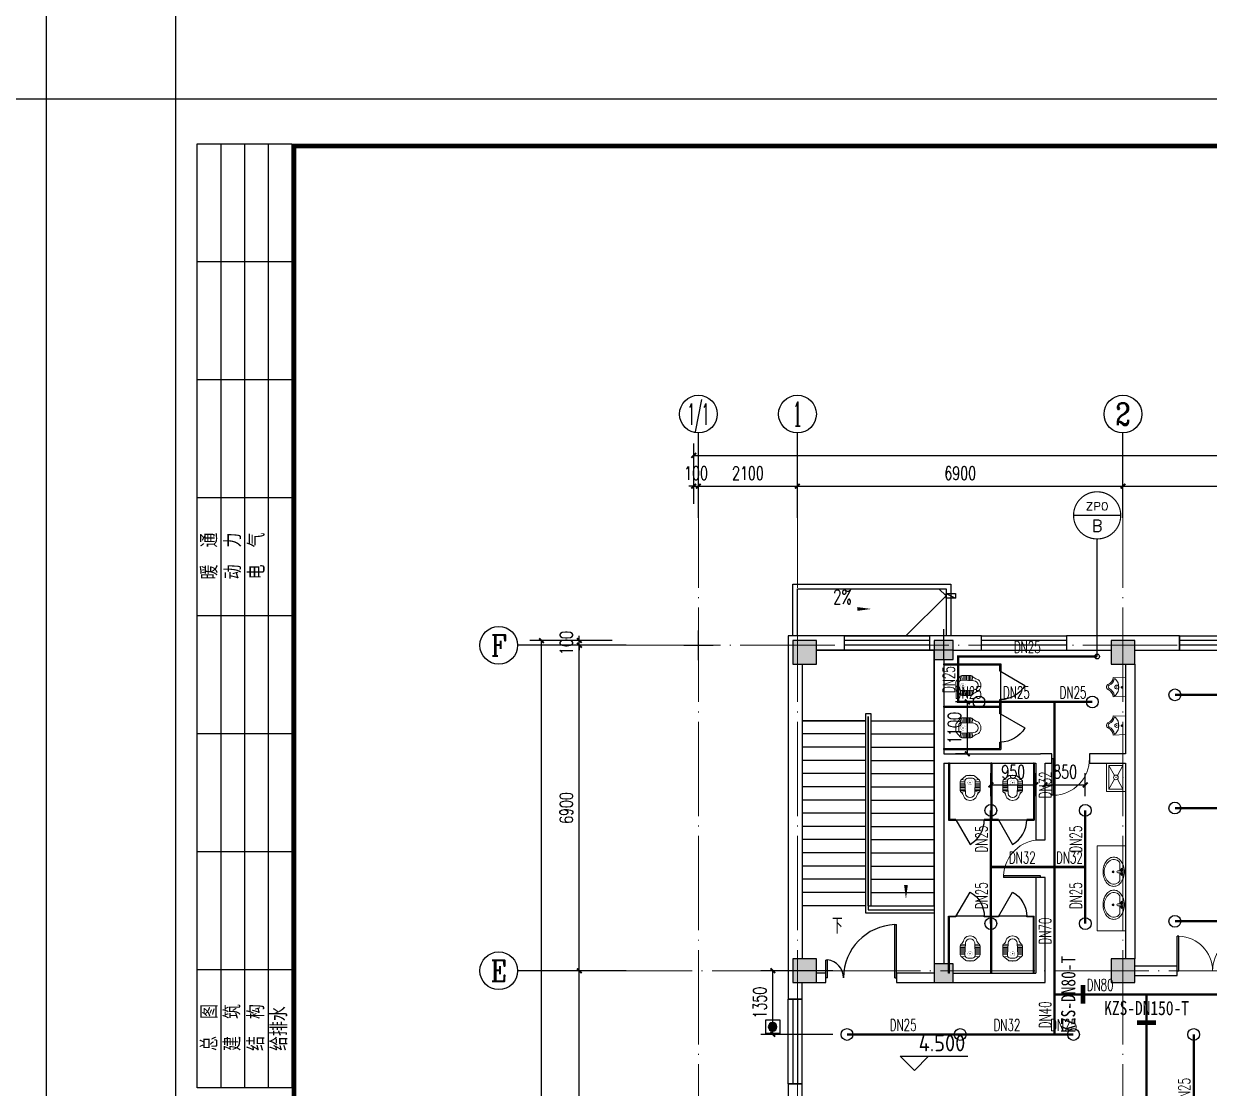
# Model space of a CAD drawing. Extents: x 1475400 to 1714963, y -629303 to -315532.
# Drawn here: x 1585059 to 1610190, y -437600 to -415028 of the extents above; entities that cross this region are included whole.
import ezdxf
from ezdxf.enums import TextEntityAlignment as Align

# ---------------------------------------------------------------- set-up
doc = ezdxf.new("R2010")
doc.units = 0
doc.header["$LTSCALE"] = 1000
doc.linetypes.add('DOTE', pattern=[2.42, 2, -0.2, 0.02, -0.2])
for name, color, linetype in [('A-ANNO-AXIS', 102, 'Continuous'), ('A-ANNO-DIMS', 3, 'Continuous'), ('A-ANNO-IDEN', 3, 'Continuous'), ('A-ANNO-IDEN-LEVL', 3, 'Continuous'), ('A-ANNO-TXT', 7, 'Continuous'), ('A-FLOR-STRS', 140, 'Continuous'), ('AXIS', 3, 'Continuous'), ('AXIS_TEXT', 7, 'Continuous'), ('BTTK', 7, 'Continuous'), ('COLUMN', 255, 'Continuous'), ('DOOR_FIRE', 4, 'Continuous'), ('LATRINE', 8, 'Continuous'), ('P-ANNO-DIMS', 4, 'Continuous'), ('P-SPRN-IDEN', 4, 'Continuous'), ('P-SPRN-NAZL', 3, 'Continuous'), ('P-SPRN-PIPE', 6, 'Continuous'), ('P-SPRN-VPIP', 161, 'Continuous'), ('PUB_DIM', 3, 'Continuous'), ('PUB_HATCH', 8, 'Continuous'), ('PUB_TEXT', 7, 'Continuous'), ('PUB_TITLE', 4, 'Continuous'), ('WALL', 2, 'Continuous'), ('WINDOW', 4, 'Continuous'), ('建筑底图', 7, 'Continuous'), ('抗震支吊架', 2, 'Continuous'), ('水', 5, 'Continuous'), ('防火分区', 255, 'Continuous')]:
    doc.layers.add(name, color=color, linetype=linetype)
for name, color, linetype, lineweight in [('DOTE', 8, 'DOTE', 9), ('LVTRY', 8, 'Continuous', 9), ('悬挑板', 9, 'Continuous', 18)]:
    doc.layers.add(name, color=color, linetype=linetype, lineweight=lineweight)
doc.layers.add('定位矩形', color=6, linetype='Continuous', plot=False)
doc.styles.add('_TCH_AXIS', font='COMPLEX', dxfattribs={"bigfont": 'GBCBIG'})
doc.styles.add('_TCH_DIM', font='SIMPLEX', dxfattribs={"bigfont": 'GBCBIG'})
doc.styles.add('_TWT_CIRCLE', font='COMPLEX', dxfattribs={"width": 1.1, "height": 3, "bigfont": 'HZTXT'})
doc.styles.add('_TWT_PIPEDN', font='SIMPLEX', dxfattribs={"width": 0.8, "height": 2.5, "bigfont": 'HZTXT'})
doc.styles.add('A_DIM', font='SIMPLEX', dxfattribs={"width": 0.7, "bigfont": 'HZ'})
doc.styles.add('A_DIM_T3', font='SIMPLEX', dxfattribs={"width": 0.7, "bigfont": 'HZ'})
doc.styles.add('COMPLEX', font='COMPLEX')
doc.styles.add('HZ(TK)', font='geniso.shx', dxfattribs={"width": 0.9, "bigfont": 'hztxt.shx'})
doc.styles.add('kzcad', font='', dxfattribs={"width": 0.8})
doc.styles.get("Standard").update_dxf_attribs({"font": 'geniso.shx', "bigfont": 'hztxt.shx'})
doc.styles.get('kzcad').set_extended_font_data('SimSun')
doc.dimstyles.new('_TCH_ARCH&&100', dxfattribs={"dimtxt": 280, "dimasz": 100, "dimexe": 250, "dimexo": 300, "dimgap": 135, "dimtad": 1, "dimdec": 0, "dimzin": 0, "dimdsep": 46, "dimtxsty": 'A_DIM_T3', "dimblk": 'ARCHTICK', "dimcen": 0.09, "dimclrt": 7, "dimazin": 2, "dimtfac": 1, "dimtdec": 0, "dimtix": 1, "dimtmove": 2, "dimatfit": 3, "dimfxl": 150, "dimtolj": 1, "dimtzin": 0, "dimarcsym": 0})
doc.dimstyles.new('_TWT_ARCH&&100', dxfattribs={"dimtxt": 280, "dimasz": 100, "dimexe": 250, "dimexo": 300, "dimgap": 135, "dimtad": 1, "dimdec": 0, "dimzin": 0, "dimdsep": 46, "dimtxsty": 'A_DIM_T3', "dimblk": 'ARCHTICK', "dimcen": 0.09, "dimclrt": 7, "dimazin": 2, "dimtfac": 1, "dimtdec": 0, "dimtix": 1, "dimtmove": 2, "dimatfit": 3, "dimfxl": 1, "dimtolj": 1, "dimtzin": 0, "dimarcsym": 0})

# ---------------------------------------------------------------- blocks, each defined once
blk = doc.blocks.new('vhtemplate_2019年新竖式图框_A1')
at = {"layer": 'PUB_TITLE'}
for p, q in [((4.5, 384.5), (4.5, 584.5)), ((4.5, 584.5), (24.5, 584.5)), ((9.5, 584.5), (9.5, 384.5)), ((14.5, 584.5), (14.5, 384.5)), ((19.5, 584.5), (19.5, 384.5)), ((24.5, 584.5), (24.5, 384.5)), ((24.5, 559.5), (4.5, 559.5)), ((24.5, 534.5), (4.5, 534.5)), ((24.5, 509.5), (4.5, 509.5)), ((24.5, 484.5), (4.5, 484.5)), ((24.5, 459.5), (4.5, 459.5)), ((24.5, 434.5), (4.5, 434.5)), ((24.5, 409.5), (4.5, 409.5)), ((24.5, 384.5), (4.5, 384.5))]:
    blk.add_line(p, q, dxfattribs=at)
at = {"layer": 'PUB_TITLE', "color": 7}
blk.add_lwpolyline([(0, 594), (841, 594), (841, 0), (0, 0)], close=True, dxfattribs=at)
at = {"layer": 'PUB_TITLE', "const_width": 1}
blk.add_lwpolyline([(25, 10), (831, 10), (831, 584), (25, 584)], close=True, dxfattribs=at)
at = {"layer": 'BTTK', "color": 4, "style": 'HZ(TK)', "width": 0.9}
for tag, p in [('合作单位_001', (795.83, 509.44)), ('建设单位_001', (795.85, 207.44)), ('工程名称_001', (795.62, 174.44)), ('子项名称_001', (805.71, 157.94)), ('图纸名称_001', (795.45, 138.94))]:
    blk.add_attdef(tag, p, '', height=3.5, dxfattribs=at)
for tag, p in [('注册证书号', (808.5, 279)), ('注册印章号', (808.5, 271)), ('设计号', (806, 193)), ('图别', (789.75, 34)), ('图号', (822.25, 34)), ('版本号', (789.75, 26)), ('日期', (822.25, 26))]:
    blk.add_attdef(tag, text='', height=3.5, dxfattribs=at).set_placement(p, align=Align.MIDDLE)
at = {"layer": 'PUB_TITLE', "style": 'HZ(TK)', "width": 0.9}
for s, p in [('暖  通', (8.82, 492.22)), ('动  力', (13.82, 492.22)), ('电  气', (18.82, 492.22)), ('总  图', (8.82, 392.34)), ('建  筑', (13.7, 392.34)), ('结  构', (18.7, 392.34)), ('给排水', (23.57, 392.34))]:
    blk.add_text(s, height=3.5, rotation=90, dxfattribs=at).set_placement(p)
blk = doc.blocks.new('$DorLib2D$00000228')
at = {"color": 0}
blk.add_line((0.5, 0), (0, 0.866), dxfattribs=at)
blk.add_arc((0.5, 0), 1, 120, 180, dxfattribs=at)
blk = doc.blocks.new('$lvtry$00000204')
at = {"color": 0}
for p, q in [((-109, -134, 0), (-210, -128, 0)), ((-107, -166, 0), (-210, -166, 0)), ((-106, -197, 0), (-210, -197, 0)), ((-104, -227, 0), (-210, -227, 0)), ((-106, -103, 0), (-182, -88, 0)), ((-109, -124, 0), (-97, -382, 0)), ((48, -60, 0), (-48, -60, 0)), ((97, -382, 0), (109, -124, 0)), ((104, -227, 0), (210, -227, 0)), ((106, -103, 0), (182, -88, 0)), ((106, -197, 0), (210, -197, 0)), ((107, -166, 0), (210, -166, 0)), ((109, -134, 0), (210, -128, 0)), ((-103, -258, 0), (-210, -258, 0)), ((-101, -289, 0), (-210, -289, 0)), ((-100, -320, 0), (-210, -320, 0)), ((-191, -354, 0), (-99, -345, 0)), ((-4, -470, 0), (4, -470, 0)), ((191, -354, 0), (99, -345, 0)), ((100, -320, 0), (210, -320, 0)), ((101, -289, 0), (210, -289, 0)), ((103, -258, 0), (210, -258, 0))]:
    blk.add_line(p, q, dxfattribs=at)
at = {"color": 0, "elevation": 0}
blk.add_lwpolyline([(184, -360, -0.046574), (191, -354, 0.248797), (210, -318), (210, -128, 0.218491), (198, -101), (90, -9, 0.179479), (67, 0), (-67, 0, 0.179479), (-90, -9), (-198, -101, 0.218491), (-210, -128), (-210, -318, 0.248797), (-191, -354, -0.046574), (-184, -360, -0.139709), (-135, -448, 0.12003), (-120, -477, 0.218108), (-4, -530), (4, -530, 0.218108), (120, -477, 0.12003), (135, -448, -0.139709)], format="xyb", close=True, dxfattribs=at)
at = {"color": 0, "const_width": 3, "elevation": 0}
blk.add_lwpolyline([(49, -153, 1), (-49, -153, 1)], format="xyb", close=True, dxfattribs=at)
at = {"color": 0}
for centre, radius, start, end in [((-48, -121, 0), 61, 90, 182.693), ((48, -121, 0), 61, 357.307, 90), ((-4, -377, 0), 92.8, 182.693, 270), ((4, -377, 0), 92.8, 270, 357.307)]:
    blk.add_arc(centre, radius, start, end, dxfattribs=at)
for p in [(0, 0), (0, -153, 0)]:
    blk.add_point(p, dxfattribs=at)
blk = doc.blocks.new('a es')
at = {"layer": 'LATRINE'}
for p, q in [((133985, -20934), (133985, -21094)), ((135195, -20934), (133985, -20934)), ((133985, -21094), (134005, -21094)), ((134005, -21094), (134005, -20954)), ((135195, -20954), (134005, -20954)), ((135195, -20954), (135195, -20934)), ((134005, -21694), (133985, -21694)), ((133985, -21694), (133985, -21854)), ((135195, -21854), (133985, -21854)), ((134005, -21834), (134005, -21694)), ((135195, -21834), (134005, -21834)), ((135195, -21854), (135195, -21834))]:
    blk.add_line(p, q, dxfattribs=at)
at = {"layer": 'WINDOW'}
blk.add_line((133985, -21694), (133985, -21094), dxfattribs=at)
at = {"layer": 'LVTRY', "yscale": -1, "rotation": 89.99999999999999}
blk.add_blockref('$lvtry$00000204', (134938, -21394, 0), dxfattribs=at)
at = {"layer": 'WINDOW', "xscale": 600, "yscale": 600, "zscale": 600, "rotation": 90}
blk.add_blockref('$DorLib2D$00000228', (133995, -21394), dxfattribs=at)
blk = doc.blocks.new('A$C2CDD3BEF')
at = {"layer": '防火分区'}
h = blk.add_hatch(color=6, dxfattribs=at)
h.dxf.hatch_style = 1
edge = h.paths.add_edge_path()
edge.add_arc((460, 446), 282, 0, 360)
at = {"layer": '防火分区', "color": 6}
blk.add_lwpolyline([(0, 0), (900, 0), (900, 900), (0, 900)], close=True, dxfattribs=at)
blk.add_circle((460, 446), 282, dxfattribs=at)
blk = doc.blocks.new('_ArchTick')
at = {"color": 0, "linetype": 'ByBlock', "const_width": 0.4}
blk.add_lwpolyline([(-0.5, -0.5), (0.5, 0.5)], dxfattribs=at)
blk = doc.blocks.new('*D220')
at = {"layer": 'A-ANNO-AXIS', "color": 0, "lineweight": -2, "transparency": 16777216}
for p, q in [((861232, -345910), (859489, -345910)), ((859739, -380910), (859739, -345910)), ((861232, -380910), (859489, -380910))]:
    blk.add_line(p, q, dxfattribs=at)
at = {"layer": 'Defpoints', "color": 0, "transparency": 16777216}
for p in [(859739, -345910), (861532, -345910), (861532, -380910)]:
    blk.add_point(p, dxfattribs=at)
at = {"layer": 'A-ANNO-AXIS', "color": 0, "lineweight": -2, "transparency": 16777216, "xscale": 100, "yscale": 100, "zscale": 100}
for p, rotation in [((859739, -345910), 90), ((859739, -380910), 270)]:
    blk.add_blockref('_ArchTick', p, dxfattribs=dict(at, rotation=rotation))
at = {"layer": 'A-ANNO-AXIS', "color": 7, "transparency": 16777216, "insert": (859464, -363410), "char_height": 280, "attachment_point": 5, "rotation": 90, "style": 'A_DIM_T3'}
blk.add_mtext('\\A1;35000', dxfattribs=at)
blk = doc.blocks.new('*D225')
at = {"layer": 'A-ANNO-AXIS', "color": 0, "lineweight": -2, "transparency": 16777216}
for p, q in [((861232, -352910), (860289, -352910)), ((860539, -359810), (860539, -352910)), ((861232, -359810), (860289, -359810))]:
    blk.add_line(p, q, dxfattribs=at)
at = {"layer": 'Defpoints', "color": 0, "transparency": 16777216}
for p in [(860539, -352910), (861532, -352910), (861532, -359810)]:
    blk.add_point(p, dxfattribs=at)
at = {"layer": 'A-ANNO-AXIS', "color": 0, "lineweight": -2, "transparency": 16777216, "xscale": 100, "yscale": 100, "zscale": 100}
for p, rotation in [((860539, -352910), 90), ((860539, -359810), 270)]:
    blk.add_blockref('_ArchTick', p, dxfattribs=dict(at, rotation=rotation))
at = {"layer": 'A-ANNO-AXIS', "color": 7, "transparency": 16777216, "insert": (860264, -356360), "char_height": 280, "attachment_point": 5, "rotation": 90, "style": 'A_DIM_T3'}
blk.add_mtext('\\A1;6900', dxfattribs=at)
blk = doc.blocks.new('*D226')
at = {"layer": 'A-ANNO-AXIS', "color": 0, "lineweight": -2, "transparency": 16777216}
for p, q in [((861232, -346010), (860289, -346010)), ((860539, -352910), (860539, -346010)), ((861232, -352910), (860289, -352910))]:
    blk.add_line(p, q, dxfattribs=at)
at = {"layer": 'Defpoints', "color": 0, "transparency": 16777216}
for p in [(860539, -346010), (861532, -346010), (861532, -352910)]:
    blk.add_point(p, dxfattribs=at)
at = {"layer": 'A-ANNO-AXIS', "color": 0, "lineweight": -2, "transparency": 16777216, "xscale": 100, "yscale": 100, "zscale": 100}
for p, rotation in [((860539, -346010), 90), ((860539, -352910), 270)]:
    blk.add_blockref('_ArchTick', p, dxfattribs=dict(at, rotation=rotation))
at = {"layer": 'A-ANNO-AXIS', "color": 7, "transparency": 16777216, "insert": (860264, -349460), "char_height": 280, "attachment_point": 5, "rotation": 90, "style": 'A_DIM_T3'}
blk.add_mtext('\\A1;6900', dxfattribs=at)
blk = doc.blocks.new('*D227')
at = {"layer": 'A-ANNO-AXIS', "color": 0, "lineweight": -2, "transparency": 16777216}
for p, q in [((861232, -345910), (860289, -345910)), ((861232, -346010), (860289, -346010)), ((860539, -345910), (860539, -345810)), ((860539, -346010), (860539, -345910)), ((860539, -346010), (860539, -346110))]:
    blk.add_line(p, q, dxfattribs=at)
at = {"layer": 'Defpoints', "color": 0, "transparency": 16777216}
for p in [(860539, -345910), (861532, -345910), (861532, -346010)]:
    blk.add_point(p, dxfattribs=at)
at = {"layer": 'A-ANNO-AXIS', "color": 0, "lineweight": -2, "transparency": 16777216, "xscale": 100, "yscale": 100, "zscale": 100}
for p, rotation in [((860539, -345910), 270), ((860539, -346010), 90)]:
    blk.add_blockref('_ArchTick', p, dxfattribs=dict(at, rotation=rotation))
at = {"layer": 'A-ANNO-AXIS', "color": 7, "transparency": 16777216, "insert": (860264, -345960), "char_height": 280, "attachment_point": 5, "rotation": 90, "style": 'A_DIM_T3'}
blk.add_mtext('\\A1;100', dxfattribs=at)
blk = doc.blocks.new('*D244')
at = {"layer": 'A-ANNO-DIMS', "color": 0, "lineweight": -2, "transparency": 16777216}
for p, q in [((862963, -343010), (862963, -342386)), ((863063, -343010), (863063, -342386)), ((862963, -342636), (862863, -342636)), ((862963, -342636), (863063, -342636)), ((863063, -342636), (863163, -342636))]:
    blk.add_line(p, q, dxfattribs=at)
at = {"layer": 'Defpoints', "color": 0, "transparency": 16777216}
for p in [(863063, -342636), (862963, -343310), (863063, -343310)]:
    blk.add_point(p, dxfattribs=at)
at = {"layer": 'A-ANNO-DIMS', "color": 0, "lineweight": -2, "transparency": 16777216, "xscale": 100, "yscale": 100, "zscale": 100}
blk.add_blockref('_ArchTick', (862963, -342636), dxfattribs=at)
at = {"layer": 'A-ANNO-DIMS', "color": 0, "lineweight": -2, "transparency": 16777216, "xscale": 100, "yscale": 100, "zscale": 100, "rotation": 180}
blk.add_blockref('_ArchTick', (863063, -342636), dxfattribs=at)
at = {"layer": 'A-ANNO-DIMS', "color": 7, "transparency": 16777216, "insert": (863013, -342361), "char_height": 280, "attachment_point": 5, "style": 'A_DIM_T3'}
blk.add_mtext('\\A1;100', dxfattribs=at)
blk = doc.blocks.new('*D245')
at = {"layer": 'A-ANNO-DIMS', "color": 0, "lineweight": -2, "transparency": 16777216}
for p, q in [((863063, -343010), (863063, -342386)), ((865163, -343010), (865163, -342386)), ((863063, -342636), (865163, -342636))]:
    blk.add_line(p, q, dxfattribs=at)
at = {"layer": 'Defpoints', "color": 0, "transparency": 16777216}
for p in [(865163, -342636), (863063, -343310), (865163, -343310)]:
    blk.add_point(p, dxfattribs=at)
at = {"layer": 'A-ANNO-DIMS', "color": 0, "lineweight": -2, "transparency": 16777216, "xscale": 100, "yscale": 100, "zscale": 100, "rotation": 180}
blk.add_blockref('_ArchTick', (863063, -342636), dxfattribs=at)
at = {"layer": 'A-ANNO-DIMS', "color": 0, "lineweight": -2, "transparency": 16777216, "xscale": 100, "yscale": 100, "zscale": 100}
blk.add_blockref('_ArchTick', (865163, -342636), dxfattribs=at)
at = {"layer": 'A-ANNO-DIMS', "color": 7, "transparency": 16777216, "insert": (864113, -342361), "char_height": 280, "attachment_point": 5, "style": 'A_DIM_T3'}
blk.add_mtext('\\A1;2100', dxfattribs=at)
blk = doc.blocks.new('*D246')
at = {"layer": 'A-ANNO-DIMS', "color": 0, "lineweight": -2, "transparency": 16777216}
for p, q in [((865163, -343010), (865163, -342386)), ((872063, -343010), (872063, -342386)), ((865163, -342636), (872063, -342636))]:
    blk.add_line(p, q, dxfattribs=at)
at = {"layer": 'Defpoints', "color": 0, "transparency": 16777216}
for p in [(872063, -342636), (865163, -343310), (872063, -343310)]:
    blk.add_point(p, dxfattribs=at)
at = {"layer": 'A-ANNO-DIMS', "color": 0, "lineweight": -2, "transparency": 16777216, "xscale": 100, "yscale": 100, "zscale": 100, "rotation": 180}
blk.add_blockref('_ArchTick', (865163, -342636), dxfattribs=at)
at = {"layer": 'A-ANNO-DIMS', "color": 0, "lineweight": -2, "transparency": 16777216, "xscale": 100, "yscale": 100, "zscale": 100}
blk.add_blockref('_ArchTick', (872063, -342636), dxfattribs=at)
at = {"layer": 'A-ANNO-DIMS', "color": 7, "transparency": 16777216, "insert": (868613, -342361), "char_height": 280, "attachment_point": 5, "style": 'A_DIM_T3'}
blk.add_mtext('\\A1;6900', dxfattribs=at)
blk = doc.blocks.new('*D247')
at = {"layer": 'A-ANNO-DIMS', "color": 0, "lineweight": -2, "transparency": 16777216}
for p, q in [((872063, -343010), (872063, -342386)), ((878963, -343010), (878963, -342386)), ((872063, -342636), (878963, -342636))]:
    blk.add_line(p, q, dxfattribs=at)
at = {"layer": 'Defpoints', "color": 0, "transparency": 16777216}
for p in [(878963, -342636), (872063, -343310), (878963, -343310)]:
    blk.add_point(p, dxfattribs=at)
at = {"layer": 'A-ANNO-DIMS', "color": 0, "lineweight": -2, "transparency": 16777216, "xscale": 100, "yscale": 100, "zscale": 100, "rotation": 180}
blk.add_blockref('_ArchTick', (872063, -342636), dxfattribs=at)
at = {"layer": 'A-ANNO-DIMS', "color": 0, "lineweight": -2, "transparency": 16777216, "xscale": 100, "yscale": 100, "zscale": 100}
blk.add_blockref('_ArchTick', (878963, -342636), dxfattribs=at)
at = {"layer": 'A-ANNO-DIMS', "color": 7, "transparency": 16777216, "insert": (875513, -342361), "char_height": 280, "attachment_point": 5, "style": 'A_DIM_T3'}
blk.add_mtext('\\A1;6900', dxfattribs=at)
blk = doc.blocks.new('*D253')
at = {"layer": 'Defpoints', "color": 0, "transparency": 16777216}
for p in [(899763, -341983), (862963, -343310), (899763, -343310)]:
    blk.add_point(p, dxfattribs=at)
at = {"layer": 'PUB_DIM', "color": 0, "lineweight": -2, "transparency": 16777216}
for p, q in [((862963, -343010), (862963, -341733)), ((899763, -343010), (899763, -341733)), ((862963, -341983), (899763, -341983))]:
    blk.add_line(p, q, dxfattribs=at)
at = {"layer": 'PUB_DIM', "color": 0, "lineweight": -2, "transparency": 16777216, "xscale": 100, "yscale": 100, "zscale": 100, "rotation": 180}
blk.add_blockref('_ArchTick', (862963, -341983), dxfattribs=at)
at = {"layer": 'PUB_DIM', "color": 0, "lineweight": -2, "transparency": 16777216, "xscale": 100, "yscale": 100, "zscale": 100}
blk.add_blockref('_ArchTick', (899763, -341983), dxfattribs=at)
at = {"layer": 'PUB_DIM', "color": 7, "transparency": 16777216, "insert": (881363, -341708), "char_height": 280, "attachment_point": 5, "style": 'A_DIM_T3'}
blk.add_mtext('\\A1;36800', dxfattribs=at)
blk = doc.blocks.new('$DorLib2D$00000225')
at = {"color": 0}
for p, q in [((0.475, -0.001), (0.475, 0.752)), ((0.475, 0.752), (0.5, 0.752)), ((0.5, -0.001), (0.5, 0.752)), ((-0.5, 0), (-0.5, 0.252)), ((-0.475, 0.252), (-0.5, 0.252)), ((-0.475, 0), (-0.475, 0.252)), ((-0.475, 0), (-0.5, 0)), ((0.475, -0.001), (0.5, -0.001))]:
    blk.add_line(p, q, dxfattribs=at)
for centre, radius, start, end in [((0.505, -0.002), 0.755, 92.2493, 179.7238), ((-0.501, 0.003), 0.251, 359.7899, 84.0974)]:
    blk.add_arc(centre, radius, start, end, dxfattribs=at)
blk = doc.blocks.new('$DorLib2D$00000001')
for p, q in [((0.45, 0.975), (0.5, 0.975)), ((0.45, 0), (0.45, 0.975)), ((0.5, 0), (0.5, 0.975)), ((0.5, 0), (0.45, 0))]:
    blk.add_line(p, q)
at = {"lineweight": 13}
blk.add_arc((0.475, 0), 0.975, 91.4693, 180, dxfattribs=at)
blk = doc.blocks.new('$WINLIB2D$00000001')
at = {"color": 0}
for points in [[(-0.5, 0.5), (-0.5, -0.5)], [(-0.5, 0.5), (0.5, 0.5)], [(0.5, -0.5), (0.5, 0.5)], [(0.5, 0.167), (-0.5, 0.167)], [(0.5, -0.167), (-0.5, -0.167)], [(-0.5, -0.5), (0.5, -0.5)]]:
    blk.add_lwpolyline(points, dxfattribs=at)
blk = doc.blocks.new('$lvtry$00000191')
at = {"color": 0}
for p, q in [((-250, -100, 0), (-39, -219, 0)), ((39, -219, 0), (250, -100, 0)), ((-250, -400, 0), (-39, -281, 0)), ((39, -281, 0), (250, -400, 0))]:
    blk.add_line(p, q, dxfattribs=at)
at = {"color": 0, "elevation": 0}
for points in [[(300, -450), (300, -50), (-300, -50), (-300, -450)], [(250, -400), (250, -100), (-250, -100), (-250, -400)]]:
    blk.add_lwpolyline(points, close=True, dxfattribs=at)
at = {"color": 0}
blk.add_circle((0, -250, 0), 50, dxfattribs=at)
for p in [(0, -100, 0), (0, -250, 0)]:
    blk.add_point(p, dxfattribs=at)
blk = doc.blocks.new('$lvtry$00000196')
at = {"color": 0}
for points in [[(219, -385, 0.106486), (289, -308, 0.130324), (310, -225, 0.130324), (289, -143, 0.106486), (219, -66, 0.084172), (123, -18, 0.073176), (0, 0, 0.073176), (-123, -18, 0.084172), (-219, -66, 0.106486), (-289, -143, 0.130324), (-310, -225, 0.130324), (-289, -308, 0.106486), (-219, -385, 0.084172), (-123, -433, 0.073176), (0, -451, 0.073176), (123, -433, 0.084172)], [(-22, -44), (-17, -142, 1), (21, -142), (26, -44, 0.493794)]]:
    blk.add_lwpolyline(points, format="xyb", close=True, dxfattribs=at)
for points in [[(-218, -329, -0.467303), (-199, -103, -0.154885), (-179, -96), (-17, -96, -0.154885)], [(21, -96), (183, -96, -0.154885), (203, -103, -0.467303), (222, -329, -0.210278), (2, -430, -0.210278), (-218, -329, -0.467303)]]:
    blk.add_lwpolyline(points, format="xyb", dxfattribs=at)
for points in [[(-52, -25), (56, -25)], [(-52, -78), (-20, -78)], [(24, -78), (56, -78)]]:
    blk.add_lwpolyline(points, dxfattribs=at)
for centre, radius in [((-52, -52), 19.4), ((-52, -52), 12.6), ((2, -241), 19.7), ((2, -241), 14.7), ((56, -52), 19.4), ((56, -52), 12.6)]:
    blk.add_circle(centre, radius, dxfattribs=at)
for centre, start, end in [((-52, -52), 90, 270), ((56, -52), 270, 90)]:
    blk.add_arc(centre, 26.5, start, end, dxfattribs=at)
for p in [(2, -62), (2, -241)]:
    blk.add_point(p, dxfattribs=at)
blk = doc.blocks.new('$lvtry$00000226')
at = {"color": 0}
blk.add_line((-181, -234), (-181, -234), dxfattribs=at)
blk.add_lwpolyline([(53, -374, -0.307493), (205, -257), (195, 0), (-195, 0), (-205, -256, -0.265776), (-54, -366, 0.591279)], format="xyb", close=True, dxfattribs=at)
for centre, radius in [((-1, -182), 40.3), ((-6, -75), 15.8)]:
    blk.add_circle(centre, radius, dxfattribs=at)
for centre, radius, start, end in [((-161, -223), 22.7, 134.5857, 206.4573), ((-200, -412), 179, 22.2984, 83.8043), ((-5, -382), 245, 45.4143, 134.5857), ((199, -407), 174, 100.5676, 157.7034), ((153, -222), 20.3, 314.5857, 45.4143), ((1, -326), 39.6, 206.4354, 337.7034)]:
    blk.add_arc(centre, radius, start, end, dxfattribs=at)
for p in [(-6, -75), (-1, -182)]:
    blk.add_point(p, dxfattribs=at)
blk = doc.blocks.new('_AXISO')
blk.add_circle((0, 0), 0.5)
at = {"layer": 'AXIS_TEXT', "style": 'COMPLEX', "width": 1.041667}
blk.add_attdef('A', text='', height=0.56, dxfattribs=at).set_placement((-0.25, -0.28), (0.25, -0.28), align=Align.FIT)
blk = doc.blocks.new('$DorLib2D$00000002')
for p, q in [((-0.5, 0), (-0.5, 0.4875)), ((-0.475, 0.4875), (-0.5, 0.4875)), ((-0.475, 0), (-0.475, 0.4875)), ((0.475, 0), (0.475, 0.4875)), ((0.475, 0.4875), (0.5, 0.4875)), ((0.5, 0), (0.5, 0.4875)), ((-0.5, 0), (-0.475, 0)), ((0.5, 0), (0.475, 0))]:
    blk.add_line(p, q)
at = {"lineweight": 13}
for centre, start, end in [((-0.4875, 0), 0, 88.53072), ((0.4875, 0), 91.46928, 180)]:
    blk.add_arc(centre, 0.4875, start, end, dxfattribs=at)
blk = doc.blocks.new('$TwtSys$00000125')
blk.add_circle((0, 0, 0), 1)
blk = doc.blocks.new('*D434')
at = {"layer": 'Defpoints', "color": 0, "transparency": 16777216}
for p in [(1600937, -435108), (1602510, -435108), (1602510, -436458)]:
    blk.add_point(p, dxfattribs=at)
at = {"layer": 'P-ANNO-DIMS', "color": 0, "lineweight": -2, "transparency": 16777216}
for p, q in [((1602210, -435108), (1600687, -435108)), ((1600937, -436458), (1600937, -435108)), ((1602210, -436458), (1600687, -436458))]:
    blk.add_line(p, q, dxfattribs=at)
at = {"layer": 'P-ANNO-DIMS', "color": 0, "lineweight": -2, "transparency": 16777216, "xscale": 100, "yscale": 100, "zscale": 100}
for p, rotation in [((1600937, -435108), 90), ((1600937, -436458), 270)]:
    blk.add_blockref('_ArchTick', p, dxfattribs=dict(at, rotation=rotation))
at = {"layer": 'P-ANNO-DIMS', "color": 7, "transparency": 16777216, "insert": (1600662, -435783), "char_height": 280, "attachment_point": 5, "rotation": 90, "style": 'A_DIM_T3'}
blk.add_mtext('\\A1;1350', dxfattribs=at)
blk = doc.blocks.new('*D553')
at = {"layer": 'Defpoints', "color": 0, "transparency": 16777216}
for p in [(1606510, -431166), (1605560, -431708), (1606510, -431708)]:
    blk.add_point(p, dxfattribs=at)
at = {"layer": 'P-ANNO-DIMS', "color": 0, "lineweight": -2, "transparency": 16777216}
for p, q in [((1605560, -431408), (1605560, -430916)), ((1606510, -431408), (1606510, -430916)), ((1605560, -431166), (1606510, -431166))]:
    blk.add_line(p, q, dxfattribs=at)
at = {"layer": 'P-ANNO-DIMS', "color": 0, "lineweight": -2, "transparency": 16777216, "xscale": 100, "yscale": 100, "zscale": 100, "rotation": 180}
blk.add_blockref('_ArchTick', (1605560, -431166), dxfattribs=at)
at = {"layer": 'P-ANNO-DIMS', "color": 0, "lineweight": -2, "transparency": 16777216, "xscale": 100, "yscale": 100, "zscale": 100}
blk.add_blockref('_ArchTick', (1606510, -431166), dxfattribs=at)
at = {"layer": 'P-ANNO-DIMS', "color": 7, "transparency": 16777216, "insert": (1606035, -430891), "char_height": 280, "attachment_point": 5, "style": 'A_DIM_T3'}
blk.add_mtext('\\A1;950', dxfattribs=at)
blk = doc.blocks.new('*D556')
at = {"layer": 'Defpoints', "color": 0, "transparency": 16777216}
for p in [(1605063, -429408), (1605310, -429408), (1605310, -430508)]:
    blk.add_point(p, dxfattribs=at)
at = {"layer": 'P-ANNO-DIMS', "color": 0, "lineweight": -2, "transparency": 16777216}
for p, q in [((1605010, -429408), (1604813, -429408)), ((1605063, -430508), (1605063, -429408)), ((1605010, -430508), (1604813, -430508))]:
    blk.add_line(p, q, dxfattribs=at)
at = {"layer": 'P-ANNO-DIMS', "color": 0, "lineweight": -2, "transparency": 16777216, "xscale": 100, "yscale": 100, "zscale": 100}
for p, rotation in [((1605063, -429408), 90), ((1605063, -430508), 270)]:
    blk.add_blockref('_ArchTick', p, dxfattribs=dict(at, rotation=rotation))
at = {"layer": 'P-ANNO-DIMS', "color": 7, "transparency": 16777216, "insert": (1604788, -429958), "char_height": 280, "attachment_point": 5, "rotation": 90, "style": 'A_DIM_T3'}
blk.add_mtext('\\A1;1100', dxfattribs=at)
blk = doc.blocks.new('*D559')
at = {"layer": 'Defpoints', "color": 0, "transparency": 16777216}
for p in [(1607560, -431166), (1606710, -431708), (1607560, -431708)]:
    blk.add_point(p, dxfattribs=at)
at = {"layer": 'P-ANNO-DIMS', "color": 0, "lineweight": -2, "transparency": 16777216}
for p, q in [((1606710, -431408), (1606710, -430916)), ((1607560, -431408), (1607560, -430916)), ((1606710, -431166), (1607560, -431166))]:
    blk.add_line(p, q, dxfattribs=at)
at = {"layer": 'P-ANNO-DIMS', "color": 0, "lineweight": -2, "transparency": 16777216, "xscale": 100, "yscale": 100, "zscale": 100, "rotation": 180}
blk.add_blockref('_ArchTick', (1606710, -431166), dxfattribs=at)
at = {"layer": 'P-ANNO-DIMS', "color": 0, "lineweight": -2, "transparency": 16777216, "xscale": 100, "yscale": 100, "zscale": 100}
blk.add_blockref('_ArchTick', (1607560, -431166), dxfattribs=at)
at = {"layer": 'P-ANNO-DIMS', "color": 7, "transparency": 16777216, "insert": (1607135, -430891), "char_height": 280, "attachment_point": 5, "style": 'A_DIM_T3'}
blk.add_mtext('\\A1;850', dxfattribs=at)
blk = doc.blocks.new('sdfcsf')
at = {"layer": 'PUB_HATCH'}
for points in [[(865563.1, -346410.3), (865563.1, -345910.3), (865063.1, -345910.3), (865063.1, -346410.3)], [(868463.1, -346310.3), (868463.1, -345910.3), (868063.1, -345910.3), (868063.1, -346310.3)], [(872313.1, -346410.3), (872313.1, -345910.3), (871813.1, -345910.3), (871813.1, -346410.3)], [(865563.1, -353160.3), (865563.1, -352660.3), (865063.1, -352660.3), (865063.1, -353160.3)], [(868463.1, -353160.3), (868463.1, -352760.3), (868063.1, -352760.3), (868063.1, -353160.3)], [(872313.1, -353160.3), (872313.1, -352660.3), (871813.1, -352660.3), (871813.1, -353160.3)]]:
    blk.add_hatch(color=256, dxfattribs=at).paths.add_polyline_path(points)
for p, q in [((868313.1, -344960.3), (867463.1, -345810.3)), ((868163.1, -344810.3), (868313.1, -344960.3))]:
    blk.add_line(p, q)
for points in [[(865063.1, -344710.3), (868413.1, -344710.3), (868413.1, -345810.3), (865063.1, -345810.3)], [(865163.1, -344810.3), (868313.1, -344810.3), (868313.1, -345810.3), (865163.1, -345810.3)]]:
    blk.add_lwpolyline(points, close=True)
blk.add_lwpolyline([(868313.1, -344910.3), (868313.1, -344910.3), (868513.1, -344910.3), (868513.1, -345010.3), (868313.1, -345010.3), (868313.1, -344910.3), (868513.1, -345010.3)])
at = {"layer": 'A-ANNO-IDEN'}
blk.add_lwpolyline([(865963.1, -351670.3, 0, 0, 0), (865963.1, -346860.3, 0, 0, 0), (867463.1, -346860.3, 0, 0, 0), (867463.1, -351390.3, 0, 80, 0), (867463.1, -351090.3, 0, 0, 0)], format="xyseb", dxfattribs=at)
at = {"layer": 'A-ANNO-IDEN-LEVL'}
for p, q in [((867643.6, -355024), (867343.6, -354724)), ((867343.6, -354724), (868777.6, -354724)), ((867643.6, -355024), (867943.6, -354724))]:
    blk.add_line(p, q, dxfattribs=at)
at = {"layer": 'A-FLOR-STRS'}
for p, q in [((868063.1, -346110.3), (865563.1, -346110.3)), ((868063.1, -347610.3), (868063.1, -346110.3)), ((865263.1, -346410.3), (865263.1, -347610.3)), ((866723.1, -347460.3), (866603.1, -347460.3)), ((866603.1, -347460.3), (866603.1, -351680.3)), ((866663.1, -351530.3), (866663.1, -347520.3)), ((866663.1, -347520.3), (866663.1, -347520.3)), ((866663.1, -347520.3), (866663.1, -351620.3)), ((866723.1, -351530.3), (866723.1, -347460.3)), ((865263.1, -347610.3), (865263.1, -351530.3)), ((866603.1, -347610.3), (865263.1, -347610.3)), ((865263.1, -347610.3), (866603.1, -347610.3)), ((866663.1, -351530.3), (866663.1, -347610.3)), ((866663.1, -347610.3), (866663.1, -351530.3)), ((866723.1, -347610.3), (868063.1, -347610.3)), ((866723.1, -347610.3), (868063.1, -347610.3)), ((868063.1, -351530.3), (868063.1, -347610.3)), ((866603.1, -347890.3), (865263.1, -347890.3)), ((866723.1, -347890.3), (868063.1, -347890.3)), ((866603.1, -348170.3), (865263.1, -348170.3)), ((866723.1, -348170.3), (868063.1, -348170.3)), ((866603.1, -348450.3), (865263.1, -348450.3)), ((866723.1, -348450.3), (868063.1, -348450.3)), ((866603.1, -348730.3), (865263.1, -348730.3)), ((866723.1, -348730.3), (868063.1, -348730.3)), ((866603.1, -349010.3), (865263.1, -349010.3)), ((866723.1, -349010.3), (868063.1, -349010.3)), ((866603.1, -349290.3), (865263.1, -349290.3)), ((866723.1, -349290.3), (868063.1, -349290.3)), ((866603.1, -349570.3), (865263.1, -349570.3)), ((866723.1, -349570.3), (868063.1, -349570.3)), ((866603.1, -349850.3), (865263.1, -349850.3)), ((866723.1, -349850.3), (868063.1, -349850.3)), ((866603.1, -350130.3), (865263.1, -350130.3)), ((866723.1, -350130.3), (868063.1, -350130.3)), ((866603.1, -350410.3), (865263.1, -350410.3)), ((866723.1, -350410.3), (868063.1, -350410.3)), ((866603.1, -350690.3), (865263.1, -350690.3)), ((866723.1, -350690.3), (868063.1, -350690.3)), ((866603.1, -350970.3), (865263.1, -350970.3)), ((866723.1, -350970.3), (868063.1, -350970.3)), ((866603.1, -351250.3), (865263.1, -351250.3)), ((866723.1, -351250.3), (868063.1, -351250.3)), ((866603.1, -351530.3), (865263.1, -351530.3)), ((866663.1, -351530.3), (866723.1, -351530.3)), ((866663.1, -351530.3), (866723.1, -351530.3)), ((866663.1, -351530.3), (866663.1, -351530.3)), ((866723.1, -351530.3), (868063.1, -351530.3)), ((866603.1, -351680.3), (868063.1, -351680.3)), ((866663.1, -351620.3), (868063.1, -351620.3)), ((868063.1, -351620.3), (868063.1, -351680.3))]:
    blk.add_line(p, q, dxfattribs=at)
at = {"layer": 'AXIS'}
for p, q in [((863063.1, -343309.6), (863063.1, -341507.6)), ((865163.1, -343309.6), (865163.1, -341507.6)), ((872063.1, -343309.6), (872063.1, -341507.6)), ((861532, -346010.3), (859232, -346010.3)), ((861532, -352910.3), (859232, -352910.3))]:
    blk.add_line(p, q, dxfattribs=at)
at = {"layer": 'COLUMN'}
for p, q in [((865563.1, -345910.3), (865063.1, -345910.3)), ((865063.1, -345910.3), (865063.1, -346410.3)), ((865563.1, -346410.3), (865563.1, -345910.3)), ((868463.1, -345910.3), (868063.1, -345910.3)), ((868063.1, -345910.3), (868063.1, -346310.3)), ((868463.1, -346310.3), (868463.1, -345910.3)), ((872313.1, -345910.3), (871813.1, -345910.3)), ((871813.1, -345910.3), (871813.1, -346410.3)), ((872313.1, -346410.3), (872313.1, -345910.3)), ((865063.1, -346410.3), (865563.1, -346410.3)), ((868063.1, -346310.3), (868463.1, -346310.3)), ((871813.1, -346410.3), (872313.1, -346410.3)), ((865563.1, -352660.3), (865063.1, -352660.3)), ((865063.1, -352660.3), (865063.1, -353160.3)), ((865563.1, -353160.3), (865563.1, -352660.3)), ((868463.1, -352760.3), (868063.1, -352760.3)), ((868063.1, -352760.3), (868063.1, -353160.3)), ((868463.1, -353160.3), (868463.1, -352760.3)), ((872313.1, -352660.3), (871813.1, -352660.3)), ((871813.1, -352660.3), (871813.1, -353160.3)), ((872313.1, -353160.3), (872313.1, -352660.3)), ((865063.1, -353160.3), (865563.1, -353160.3)), ((868063.1, -353160.3), (868463.1, -353160.3)), ((871813.1, -353160.3), (872313.1, -353160.3))]:
    blk.add_line(p, q, dxfattribs=at)
at = {"layer": 'DOTE'}
for p, q in [((863063.1, -383511.1), (863063.1, -343309.6)), ((865163.1, -383511.1), (865163.1, -343309.6)), ((872063.1, -383511.1), (872063.1, -343309.6)), ((861532, -346010.3), (901663.1, -346010.3)), ((860932, -352910.3), (901663.1, -352910.3))]:
    blk.add_line(p, q, dxfattribs=at)
at = {"layer": 'LVTRY', "color": 8}
blk.add_lwpolyline([(872113.1, -352060.3), (872113.1, -350260.3), (871513.1, -350260.3), (871513.1, -352060.3)], close=True, dxfattribs=at)
at = {"layer": 'WALL'}
for p, q in [((866163.1, -345810.3), (864963.1, -345810.3)), ((864963.1, -345810.3), (864963.1, -352910.3)), ((866163.1, -346110.3), (866163.1, -345810.3)), ((868263.1, -345810.3), (867963.1, -345810.3)), ((867963.1, -345810.3), (867963.1, -346110.3)), ((869063.1, -345810.3), (868263.1, -345810.3)), ((869063.1, -346110.3), (869063.1, -345810.3)), ((872238.1, -345810.3), (870863.1, -345810.3)), ((870863.1, -345810.3), (870863.1, -346110.3)), ((873263.1, -345810.3), (872238.1, -345810.3)), ((873263.1, -346110.3), (873263.1, -345810.3)), ((865563.1, -346110.3), (866163.1, -346110.3)), ((867963.1, -346110.3), (868063.1, -346110.3)), ((868463.1, -346110.3), (869063.1, -346110.3)), ((870863.1, -346110.3), (871813.1, -346110.3)), ((872313.1, -346110.3), (873263.1, -346110.3)), ((865263.1, -346410.3), (865263.1, -352660.3)), ((868063.1, -346310.3), (868063.1, -348410.3)), ((868263.1, -346310.3), (868263.1, -348310.3)), ((872113.1, -346410.3), (872113.1, -348310.3)), ((872313.1, -346410.3), (872313.1, -348410.3)), ((868263.1, -348310.3), (870313.1, -348310.3)), ((870553, -348310.3), (870313.1, -348310.3)), ((870553, -348510.3), (870553, -348310.3)), ((872113.1, -348310.3), (871353, -348310.3)), ((871353, -348310.3), (871353, -348510.3)), ((868063.1, -348410.3), (868063.1, -352760.3)), ((868263.1, -348510.3), (868263.1, -352760.3)), ((868263.1, -348510.3), (870213.1, -348510.3)), ((870213.1, -348510.3), (870213.1, -350135.8)), ((870413.1, -350135.8), (870413.1, -348510.3)), ((870413.1, -348510.3), (870553, -348510.3)), ((871353, -348510.3), (872113.1, -348510.3)), ((872113.1, -348510.3), (872113.1, -352660.3)), ((872313.1, -348410.3), (872313.1, -352660.3)), ((870213.1, -350135.8), (870413.1, -350135.8)), ((870413.1, -350935.8), (870213.1, -350935.8)), ((870213.1, -350935.8), (870213.1, -352960.3)), ((870413.1, -353160.3), (870413.1, -350935.8)), ((873213.1, -352810.3), (872313.1, -352810.3)), ((873213.1, -353010.3), (873213.1, -352810.3)), ((864963.1, -352910.3), (864963.1, -353510.3)), ((865763.1, -352960.3), (865563.1, -352960.3)), ((865763.1, -353160.3), (865763.1, -352960.3)), ((868063.1, -352960.3), (867263.1, -352960.3)), ((867263.1, -352960.3), (867263.1, -353160.3)), ((868463.1, -352960.3), (870213.1, -352960.3)), ((872313.1, -353010.3), (873213.1, -353010.3)), ((865263.1, -353510.3), (865263.1, -353160.3)), ((865563.1, -353160.3), (865763.1, -353160.3)), ((867263.1, -353160.3), (868063.1, -353160.3)), ((868463.1, -353160.3), (870413.1, -353160.3)), ((864963.1, -353510.3), (865263.1, -353510.3)), ((864963.1, -355310.3), (864963.1, -356810.3)), ((865263.1, -355310.3), (864963.1, -355310.3)), ((865263.1, -356810.3), (865263.1, -355310.3))]:
    blk.add_line(p, q, dxfattribs=at)
at = {"layer": '悬挑板', "lineweight": 18}
for points in [[(865063.1, -345810.3), (865063.1, -344710.3), (868413.1, -344710.3), (868413.1, -345810.3)], [(865163.1, -345810.3), (865163.1, -344810.3), (868313.1, -344810.3), (868313.1, -345810.3)]]:
    blk.add_lwpolyline(points, dxfattribs=at)
at = {"layer": '水'}
blk.add_lwpolyline([(865484.3, -345239.3, 0, 0, 0), (866731.3, -345239.3, 0, 80, 0), (866431.3, -345239.3, 0, 0, 0)], format="xyseb", dxfattribs=at)
at = {"color": 8, "xscale": -1}
for p in [(1003458.5, -325466.7), (1003458.5, -326366.7)]:
    blk.add_blockref('a es', p, dxfattribs=at)
at = {"color": 8, "rotation": 90}
for p in [(847429.1, -483705.7), (848329.1, -483705.7)]:
    blk.add_blockref('a es', p, dxfattribs=at)
at = {"color": 8, "xscale": -1, "rotation": 90}
for p in [(847429.1, -217765), (848329.1, -217765)]:
    blk.add_blockref('a es', p, dxfattribs=at)
at = {"layer": 'AXIS'}
ref = blk.add_blockref('_AXISO', (863063.1, -341107.6), dxfattribs=dict(at, xscale=800, yscale=800, zscale=800))
ref.add_attrib('A', '1/1', dxfattribs={"layer": 'AXIS_TEXT', "height": 452.55, "style": '_TCH_AXIS', "width": 0.456522}).set_placement((862836.9, -341333.9), (863289.4, -341333.9), align=Align.FIT)
ref = blk.add_blockref('_AXISO', (865163.1, -341107.6), dxfattribs=dict(at, xscale=800, yscale=800, zscale=800))
ref.add_attrib('A', '1', dxfattribs={"layer": 'AXIS_TEXT', "height": 514.7, "style": '_TCH_AXIS'}).set_placement((865052.8, -341364.9), (865273.4, -341364.9), align=Align.FIT)
ref = blk.add_blockref('_AXISO', (872063.1, -341107.6), dxfattribs=dict(at, xscale=800, yscale=800, zscale=800))
ref.add_attrib('A', '2', dxfattribs={"layer": 'AXIS_TEXT', "height": 465.9, "style": '_TCH_AXIS'}).set_placement((871907.8, -341340.6), (872218.5, -341340.6), align=Align.FIT)
ref = blk.add_blockref('_AXISO', (858832, -346010.3), dxfattribs=dict(at, xscale=800, yscale=800, zscale=800))
ref.add_attrib('A', 'F', dxfattribs={"layer": 'AXIS_TEXT', "height": 445.4, "style": '_TCH_AXIS'}).set_placement((858662.3, -346233.1), (859001.7, -346233.1), align=Align.FIT)
ref = blk.add_blockref('_AXISO', (858832, -352910.3), dxfattribs=dict(at, xscale=800, yscale=800, zscale=800))
ref.add_attrib('A', 'E', dxfattribs={"layer": 'AXIS_TEXT', "height": 445.4, "style": '_TCH_AXIS'}).set_placement((858662.3, -353133.1), (859001.7, -353133.1), align=Align.FIT)
at = {"layer": 'DOOR_FIRE', "xscale": 1500, "yscale": 1500, "zscale": 200}
blk.add_blockref('$DorLib2D$00000225', (866513.1, -353060.3), dxfattribs=at)
at = {"layer": 'LVTRY', "color": 8, "xscale": -1, "rotation": 270}
for name, p in [('$lvtry$00000226', (872113.1, -346894.3)), ('$lvtry$00000226', (872113.1, -347708.1)), ('$lvtry$00000191', (872163.1, -348810.3))]:
    blk.add_blockref(name, p, dxfattribs=at)
at = {"layer": 'LVTRY', "color": 8, "rotation": 270}
for p in [(872093.1, -350810.3), (872093.1, -351510.3)]:
    blk.add_blockref('$lvtry$00000196', p, dxfattribs=at)
at = {"layer": 'WINDOW'}
for name, p, xscale, yscale, zscale, rotation in [('$WINLIB2D$00000001', (867063.1, -345960.3), -1800, 300, -1800, 180), ('$WINLIB2D$00000001', (869963.1, -345960.3), -1800, 300, -1800, 180), ('$DorLib2D$00000001', (870953, -348410.3), 800, 800, -800, 180), ('$DorLib2D$00000001', (870313.1, -350535.8), -800, 800, -800, 90), ('$WINLIB2D$00000001', (865113.1, -354410.3), 1800, 300, -1800, 90)]:
    blk.add_blockref(name, p, dxfattribs=dict(at, xscale=xscale, yscale=yscale, zscale=zscale, rotation=rotation))
for name, p, xscale, yscale, zscale in [('$WINLIB2D$00000001', (874163.1, -345960.3), 1800, 300, -1800), ('$DorLib2D$00000002', (873963.1, -352910.3), 1500, 1500, 1500)]:
    blk.add_blockref(name, p, dxfattribs=dict(at, xscale=xscale, yscale=yscale, zscale=zscale))
at = {"layer": '防火分区', "xscale": -0.324, "yscale": 0.324, "zscale": 0.324}
blk.add_blockref('A$C2CDD3BEF', (864786, -354242.5), dxfattribs=at)
at = {"layer": 'A-ANNO-TXT', "color": 7, "style": 'A_DIM', "width": 0.7}
blk.add_text('下', height=337.6, dxfattribs=at).set_placement((865896.7, -352125.3))
at = {"layer": 'A-ANNO-TXT', "color": 7}
blk.add_text('4.500', height=350, dxfattribs=at).set_placement((867732.3, -354619))
at = {"layer": 'PUB_TEXT', "color": 7, "style": '_TCH_DIM', "width": 0.705882}
blk.add_text('2%%%', height=297.5, dxfattribs=at).set_placement((865917.8, -345134.3))
at = {"layer": 'A-ANNO-AXIS'}
for p1, p2, distance, picture, middle in [((861532, -346010.3), (861532, -345910.3), 992.8, '*D227', (860264.2, -345960.3)), ((861532, -380910.3), (861532, -345910.3), 1792.8, '*D220', (859464.2, -363410.3)), ((861532, -352910.3), (861532, -346010.3), 992.8, '*D226', (860264.2, -349460.3)), ((861532, -359810.3), (861532, -352910.3), 992.8, '*D225', (860264.2, -356360.3))]:
    dim = blk.add_aligned_dim(p1=p1, p2=p2, distance=distance, dimstyle='_TCH_ARCH&&100', dxfattribs=at)
    dim.commit()
    dim.dimension.update_dxf_attribs({"geometry": picture, "text_midpoint": middle})
at = {"layer": 'A-ANNO-DIMS'}
for p1, p2, picture, middle in [((862963.1, -343309.6), (863063.1, -343309.6), '*D244', (863013.1, -342361)), ((863063.1, -343309.6), (865163.1, -343309.6), '*D245', (864113.1, -342361)), ((865163.1, -343309.6), (872063.1, -343309.6), '*D246', (868613.1, -342361)), ((872063.1, -343309.6), (878963.1, -343309.6), '*D247', (875513.1, -342361))]:
    dim = blk.add_aligned_dim(p1=p1, p2=p2, distance=673.6, dimstyle='_TCH_ARCH&&100', dxfattribs=at)
    dim.commit()
    dim.dimension.update_dxf_attribs({"geometry": picture, "text_midpoint": middle})
at = {"layer": 'PUB_DIM'}
dim = blk.add_aligned_dim(p1=(862963.1, -343309.6), p2=(899763.1, -343309.6), distance=1326.5, dimstyle='_TCH_ARCH&&100', dxfattribs=at)
dim.commit()
dim.dimension.update_dxf_attribs({"geometry": '*D253', "text_midpoint": (881363.1, -341708.1)})

msp = doc.modelspace()

# ---------------------------------------------------------------- hatches: boundary and pattern name
at = {"layer": 'P-SPRN-PIPE'}
for points in [[(1604868.2, -428444.8), (1604843.2, -428444.8), (1604843.2, -428419.8)], [(1604868.2, -428444.8), (1604868.2, -428419.8), (1604843.2, -428419.8)], [(1604868.2, -429408), (1604868.2, -429433), (1604843.2, -429433)], [(1604868.2, -429408), (1604843.2, -429408), (1604843.2, -429433)]]:
    msp.add_hatch(color=256, dxfattribs=at).paths.add_polyline_path(points)

# ---------------------------------------------------------------- linework, layer by layer
at = {"color": 4}
for p, q in [((1608312.8, -425452.5), (1607312.8, -425452.5)), ((1607812.8, -428444.8), (1607812.8, -425952.5))]:
    msp.add_line(p, q, dxfattribs=at)
at = {"color": 1}
for p, q in [((1599360.5, -428520.1), (1599360.5, -427895.9)), ((1599048.4, -428208), (1599672.6, -428208))]:
    msp.add_line(p, q, dxfattribs=at)
for p, q in [((1604560.5, -428508), (1604560.5, -427862.9)), ((1604760.5, -428308), (1604220.9, -428308))]:
    msp.add_line(p, q)
at = {"color": 4, "const_width": 25}
msp.add_lwpolyline([(1608312.8, -425452.5, 1), (1607312.8, -425452.5, 1)], format="xyb", close=True, dxfattribs=at)
at = {"layer": 'P-SPRN-PIPE', "const_width": 50}
for points in [[(1604868.2, -429408), (1604868.2, -428444.8)], [(1604868.2, -428444.8), (1607812.8, -428444.8)], [(1609460.5, -429258), (1611860.5, -429258)], [(1605310.5, -429408), (1604868.2, -429408)], [(1605310.5, -429408), (1606910.5, -429408)], [(1606910.5, -429408), (1607710.5, -429408)], [(1606910.5, -432908), (1606910.5, -429408)], [(1605560.5, -431708), (1605560.5, -432908)], [(1607560.5, -431708), (1607560.5, -432908)], [(1609460.5, -431658), (1611860.5, -431658)], [(1605560.5, -432908), (1606910.5, -432908)], [(1605560.5, -432908), (1605560.5, -434108)], [(1606910.5, -432908), (1607560.5, -432908)], [(1606910.5, -435608), (1606910.5, -432908)], [(1607560.5, -432908), (1607560.5, -434108)], [(1609460.5, -434058), (1611860.5, -434058)], [(1606910.5, -436458), (1606910.5, -435608)], [(1608860.5, -435608), (1606910.5, -435608)], [(1602510.5, -436458), (1604910.5, -436458)], [(1604910.5, -436458), (1606910.5, -436458)], [(1606910.5, -436458), (1607310.5, -436458)], [(1609860.5, -438858), (1609860.5, -436458)]]:
    msp.add_lwpolyline(points, dxfattribs=at)
at = {"layer": 'P-SPRN-PIPE', "color": 2, "const_width": 50}
for points in [[(1608860.5, -435608), (1613060.5, -435608)], [(1608860.5, -444958), (1608860.5, -435608)]]:
    msp.add_lwpolyline(points, dxfattribs=at)
at = {"layer": 'P-SPRN-VPIP'}
msp.add_circle((1607812.8, -428444.8), 50, dxfattribs=at)
at = {"layer": '定位矩形', "color": 1}
msp.add_lwpolyline([(1585534.3, -416620.8), (1588286.6, -416620.8), (1588286.6, -413725), (1585534.3, -413725)], close=True, dxfattribs=at)
at = {"layer": '抗震支吊架', "color": 2, "const_width": 100}
for points in [[(1607510.5, -435808), (1607510.5, -435408)], [(1608660.5, -436208), (1609060.5, -436208)]]:
    msp.add_lwpolyline(points, dxfattribs=at)

# ---------------------------------------------------------------- block references
at = {"xscale": 100.1, "yscale": 100.1, "zscale": 100.1}
for p in [(1501350.2, -476080.2), (1588286.6, -476080.2)]:
    msp.add_blockref('vhtemplate_2019年新竖式图框_A1', p, dxfattribs=at)
at = {"layer": 'P-SPRN-NAZL', "xscale": 125, "yscale": 125, "zscale": 125}
for p in [(1609460.5, -429258), (1605310.5, -429408), (1607710.5, -429408), (1605560.5, -431708), (1607560.5, -431708), (1609460.5, -431658), (1605560.5, -434108), (1607560.5, -434108), (1609460.5, -434058), (1602510.5, -436458), (1604910.5, -436458), (1607310.5, -436458), (1609860.5, -436458)]:
    msp.add_blockref('$TwtSys$00000125', p, dxfattribs=at)
at = {"layer": '建筑底图'}
msp.add_blockref('sdfcsf', (736297.3, -82197.6), dxfattribs=at)

# ---------------------------------------------------------------- texts
at = {"color": 7, "style": '_TWT_CIRCLE'}
for s, height, p, p2 in [('ZP0', 163.64, (1607572.8, -425342.5), (1608052.8, -425342.5)), ('B', 252.8, (1607700.2, -425799.1), (1607925.4, -425799.1))]:
    msp.add_text(s, height=height, dxfattribs=at).set_placement(p, p2, align=Align.FIT)
at = {"layer": 'P-SPRN-IDEN', "color": 251, "style": '_TWT_PIPEDN', "width": 0.64}
for s, p in [('DN25', (1606047.2, -428369.8)), ('DN25', (1604796, -429333)), ('DN25', (1605817.2, -429333)), ('DN25', (1607017.2, -429333)), ('DN32', (1605942.2, -432833)), ('DN32', (1606942.2, -432833)), ('DN25', (1603417.2, -436383)), ('DN32', (1605617.2, -436383)), ('DN25', (1606817.2, -436383))]:
    msp.add_text(s, height=250, dxfattribs=at).set_placement(p)
for s, p in [('DN25', (1604793.2, -429219.7)), ('DN32', (1606835.5, -431451.3)), ('DN25', (1605485.5, -432601.3)), ('DN25', (1607485.5, -432601.3)), ('DN25', (1605485.5, -433801.3)), ('DN25', (1607485.5, -433801.3)), ('DN40', (1606835.5, -436326.3)), ('DN25', (1609785.5, -437951.3))]:
    msp.add_text(s, height=250, rotation=90, dxfattribs=at).set_placement(p)
at = {"layer": 'P-SPRN-IDEN', "style": '_TWT_PIPEDN', "width": 0.64}
msp.add_text('DN70', height=250, rotation=90, dxfattribs=at).set_placement((1606835.5, -434551.3))
msp.add_text('DN80', height=250, dxfattribs=at).set_placement((1607592.2, -435533))
at = {"layer": '抗震支吊架', "color": 2, "style": 'kzcad', "width": 0.8}
for s, rotation, p in [('KZS-DN80-T', 89.88539, (1607350.5, -435608)), ('KZS-DN150-T', 359.88539, (1608860.5, -436048))]:
    msp.add_text(s, height=300, rotation=rotation, dxfattribs=at).set_placement(p, align=Align.CENTER)

# ---------------------------------------------------------------- dimensions: what is measured, and where the dimension line sits
at = {"layer": 'P-ANNO-DIMS'}
for p1, p2, distance, picture, middle in [((1605310.5, -430508), (1605310.5, -429408), 247.9, '*D556', (1604787.6, -429958)), ((1605560.5, -431708), (1606510.5, -431708), 541.8, '*D553', (1606035.5, -430891.1)), ((1606710.5, -431708), (1607560.5, -431708), 541.8, '*D559', (1607135.5, -430891.1)), ((1602510.5, -436458), (1602510.5, -435108), 1573.3, '*D434', (1600662.2, -435783))]:
    dim = msp.add_aligned_dim(p1=p1, p2=p2, distance=distance, dimstyle='_TWT_ARCH&&100', dxfattribs=at)
    dim.commit()
    dim.dimension.update_dxf_attribs({"geometry": picture, "text_midpoint": middle})

doc.saveas('drawing.dxf')
